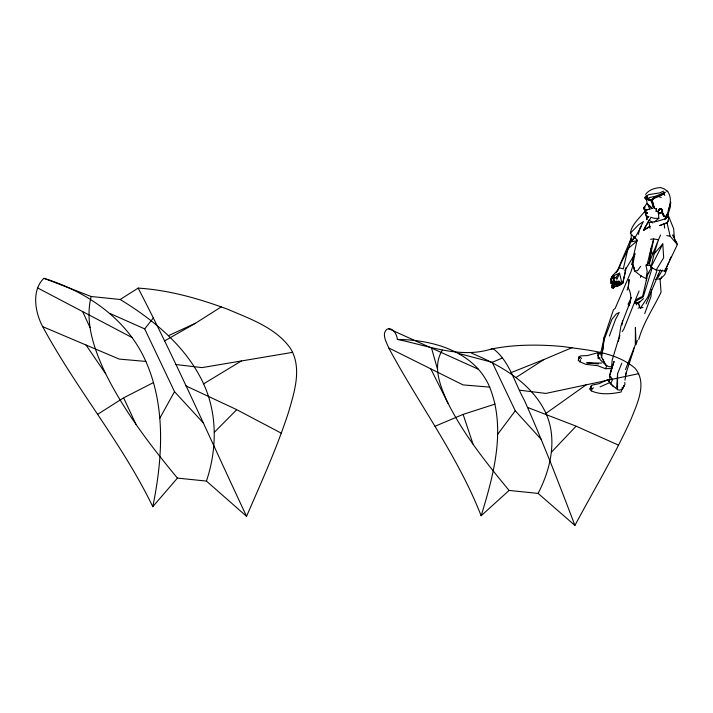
<?xml version="1.0" encoding="UTF-8"?>
<svg xmlns="http://www.w3.org/2000/svg" width="713" height="713" viewBox="0 0 713 713"><rect width="100%" height="100%" fill="white"/><g stroke="black" fill="none" stroke-linecap="round" stroke-linejoin="round"><path stroke-width="1.07" d="M624.802 382.462L624.891 384.557L622.11 389.423L624.071 385.599L622.11 389.423L619.214 390.127L617.529 389.663L617.574 373.683L621.798 363.149M646.887 219.631L646.896 216.957L648.687 216.485M634.935 253.391L632.912 264.389L634.579 270.922L641.049 275.976L646.04 278.578L647.19 271.234L645.871 264.995M636.691 239.256L634.802 238.187L630.408 233.151C631.575 224.559 639.525 218.062 644.668 211.511M617.556 281.412L617.538 283.56L615.488 286.564L613.162 284.398L614.909 282.009L615.738 282.348L615.176 284.327L616.184 284.3L617.556 281.412L616.103 281.198L615.096 284.032M614.027 275.476L614.267 277.749L612.173 283.4L611.496 283.355L611.567 279.648L614.027 275.476L619.579 273.159L621.611 282.045L619.847 282.482L620.845 283.819L622.797 282.678L626.014 268.641L634.891 253.997M622.797 282.678L622.779 283.355L619.33 285.013L615.961 282.945M611.496 283.355L610.889 283.168C609.036 276.091 616.656 273.124 619.249 267.714C622.948 256.618 631.976 246.725 631.228 234.524M611.995 278.489L612.119 276.617L610.774 279.541M617.574 373.683L616.736 386.41L615.979 387.774M652.324 208.392L648.233 204.952L649.356 206.743L646.994 203.303L643.527 208.205L643.786 208.945L646.201 210.059L652.324 208.392L646.994 203.303L646.673 198.553M650.042 228.383L649.151 222.554L657.234 221.315L666.2 218.481L666.441 215.344M651.53 289.87L650.924 296.733L644.695 313.675M628.233 288.079L629.018 279.674L628.233 288.079L627.083 290.084M611.175 371.001L614.089 361.393L609.544 375.136L609.499 376.856L611.175 371.001L612.182 360.163L619.08 337.285L620.97 325.788L630.274 301.733L628.376 306.572C631.7 300.458 631.522 293.498 628.082 287.535M645.372 214.221L645.532 212.465L644.695 211.342L646.121 214.203L645.844 215.7L646.958 216.743M611.513 366.749L608.857 366.696L606.202 365.413L601.665 357.498L604.241 337.053L613.447 309.798L615.221 308.319L631.13 271.305L632.654 266.377M652.243 267.589L643.313 296.813L636.165 300.957L634.909 303.551L640.292 301.501L643.474 298.649M636.335 304.923L636.593 302.651L638.331 303.578L639.659 307.517L640.515 308.087L642.992 307.401M659.284 208.945L658.268 211.565L656.227 211.36L656.521 208.526L656.227 211.36M600.114 357.917L598.278 358.621L598.483 356.839M602.815 350.333L604.027 339.985L611.87 319.424L616.21 313.978L619.214 312.463L615.497 319.477L609.365 336.046M668.357 220.994L667.038 222.75L659.596 225.602L667.386 222.759L668.678 218.312L667.894 216.36M665.398 268.863L664.997 271.047L665.229 270.575L664.801 271.011L656.174 270.049L650.987 267.215L649.213 262.696L650.933 248.784L653.705 238.953L658.482 239.684L660.612 235.032M615.782 277.571L616.95 279.371L619.579 273.159L615.782 277.571L613.608 278.302L614.374 280.441L612.057 285.36L613.679 287.749L614.071 284.906L612.057 285.36L611.629 287.642L613.216 288.186L614.428 286.323L613.679 287.749L611.923 287.464M665.086 219.622L665.523 216.44M613.162 284.398L615.488 286.564L617.556 286.359L617.191 284.264L617.948 283.729L618.545 280.975L620.845 283.819L618.26 281.635M667.635 217.429L668.09 214.622L666.2 218.481M624.945 380.261L626.174 372.783L633.768 349.718M621.914 325.003L622.636 320.877M610.07 377.542L610.248 376.509L612.619 379.521L610.604 383.763L617.529 389.663M152.787 506.676C162.751 458.12 166.111 405.153 144.766 359.031C125.88 318.319 86.273 291.439 44.384 278.462L44.001 278.195C31.247 290.307 35.044 312.383 42.682 326.634C76.077 388.603 122.075 443.094 152.787 506.676L177.43 478.102L206.431 481.079L246.555 516.319C261.511 481.828 277.125 447.514 288.694 411.695C294.496 391.651 302.196 368.024 290.583 348.559C275.904 327.73 250.308 318.961 227.821 309.326C198.998 298.587 168.972 290.057 138.153 288.105L120.167 299.487L91.175 296.501L44.384 278.462M650.969 265.682L646.86 265.138L647.475 263.364L649.213 262.696L653.705 238.953L650.559 239.292M91.175 296.501C84.695 322.098 93.92 348.39 104.579 371.491C123.501 410.367 149.971 444.939 177.43 478.102M615.176 284.327L615.738 282.348M604.241 337.053L600.729 353.318L601.665 357.498M619.24 281.172L619.258 284.318L620.497 284.79L616.923 283.373M625.604 270.566L622.779 283.355L621.558 283.658M651.513 267.446L647.725 274.166L642.868 295.396L641.174 297.784M649.213 262.696L658.482 239.684L654.088 253.89L650.987 267.215L662.796 243.926L663.678 257.776L656.174 270.049M616.184 284.3L615.444 284.006L616.103 281.198L616.995 281.715L617.191 284.264M647.475 263.364L650.933 248.784L652.333 254.149M646.834 219.542L646.896 216.957L648.794 216.725L646.147 215.772M637.048 239.568C635.764 248.097 632.984 255.994 631.976 264.487L634.009 267.366L634.579 270.922L637.556 270.592L640.639 266.359M638.349 234.434L639.909 228.267L643.402 221.565L638.705 224.702L630.408 233.151M618.305 341.447L619.864 335.297M625.586 374.904L626.174 372.783M206.431 481.079C217.278 448.914 217.572 412.488 202.537 381.571C185.228 345.841 153.455 319.763 120.167 299.487M638.732 339.513C643.402 322.481 653.571 307.954 661.058 292.214L660.051 278.649M668.25 210.7L670.71 202.225L670.256 207.153L667.938 214.72L666.432 216.404L664.614 216.297L662.083 211.69L663.553 216.449L666.432 216.404C669.142 208.303 673.099 199.48 667.707 191.503L664.258 188.883L660.728 187.59C655.113 187.84 648.955 189.631 645.586 194.453M481.141 515.766C493.931 474.252 506.711 427.221 488.868 385.243C472.969 350.903 432.292 339.727 397.382 339.441C396.918 334.513 393.015 326.911 387.025 329.201C381.107 333.96 386.713 342.525 388.745 347.935C418.87 404.226 457.817 455.91 481.141 515.766L509.1 490.437L538.101 493.414L574.91 525.41C593.858 489.983 614.713 455.5 631.21 418.816C637.226 403.451 647.573 382.89 634.918 368.113C615.176 351.554 587.414 350.252 562.976 346.554C546.764 345.021 530.427 344.629 514.18 345.858C506.453 346.5 498.752 347.525 491.15 349.085C459.938 358.88 427.943 345.627 397.382 339.441M629.757 242.999L631.023 238.837L617.298 270.931M637.377 340.368L636.049 344.718L635.417 327.401L635.319 344.762L625.515 369.557M612.048 285.066L613.581 280.672L614.374 280.441M656.744 271.421L647.867 296.902L640.515 308.087M649.088 199.497L645.782 199.052L644.846 197.92L645.203 196.913M632.681 262.589L631.976 264.487L632.912 264.389M621.754 390.127L621.005 392.079C611.246 393.977 600.631 395.1 591.309 390.858L592.111 388.745L593.466 387.899M591.309 390.858L589.954 389.102L591.202 385.911M633.367 349.851L634.151 347.801M624.775 270.753L625.952 267.687M658.946 209.818L658.268 211.565L656.236 211.315M646.219 280.218L646.816 278.676M612.102 367.07L611.522 368.514L605.444 368.719L597.761 365.724L586.024 364.396L579.794 361.767L578.341 360.386L579.134 356.643L580.542 355.912L587.432 355.582L597.842 352.694L598.902 353.595M639.062 290.94L623.723 329.353L622.235 331.545M579.794 361.767L580.605 359.709M612.333 285.637L613.438 282.847M605.444 368.719L606.799 365.769M666.432 216.404L667.297 214.194L667.938 214.72M640.452 277.348L641.094 275.735M579.134 356.643L578.341 360.386M657.119 277.669L660.327 269.808M658.678 273.845L646.121 303.809M589.954 389.102L590.4 388.024M664.997 271.047L668.83 262.045M669.676 260.04L670.951 257.036M613.982 284.113L614.909 282.009L615.444 284.006M646.388 200.273L647.181 198.526M538.101 493.414C550.971 468.637 557.842 437.862 545.151 411.606C530.606 382.32 500.473 365.323 471.453 353.104M662.074 211.494L662.145 209.649L661.495 208.98L662.377 210.852M664.801 271.011L677.35 244.604L672.876 234.835L673.625 237.491M634.802 238.187L641.165 226.538M627.984 304.219L631.477 297.562M649.258 219.666L643.438 230.406L649.971 226.574M659.623 209.274L661.495 208.98L662.457 212.483L658.42 213.864L658.001 211.618L658.482 210.094L659.864 208.847L658.001 211.618L659.623 209.274L661.495 208.98M159.676 418.46L174.507 391.651L144.694 328.889L109.757 313.381M663.643 191.155L659.498 192.929L648.794 194.587L647.101 195.683L647.44 198.455L651.397 200.469L652.591 198.856L663.981 194.105L665.006 192.252L655.933 196.191L648.883 197.653M610.604 383.763L608.439 381.072L610.827 376.838M442.452 350.128C432.096 366.036 440.251 385.965 447.194 401.535C463.263 434.057 486.114 462.594 509.1 490.437M655.318 279.282L660.514 278.854L661.7 276.804M650.541 218.249L643.438 230.406L649.837 226.217M658.01 277.571L662.359 270.129M636.834 304.139L637.841 302.57L638.946 304.335M665.345 271.243L667.163 268.471L664.721 274.746L660.514 278.854M645.381 212.848L647.386 213.196L645.292 211.44L646.201 210.059M612.538 275.993L613.376 274.746M619.249 267.714L623.287 268.961L627.993 248.668L637.404 240.664L630.934 241.876L634.748 236.458M615.952 272.803L618.661 269.033M649.855 261.065L646.86 265.138L649.873 262.001M497.398 434.689L515.258 410.795L492.22 362.302L458.833 353.496M647.725 274.166L648.973 272.526M144.694 328.889L153.411 317.873M634.944 301.768L637.244 299.077L640.711 297.098M654.088 253.89L662.796 243.926M630.934 241.876L635.328 236.912M638.331 303.578L640.292 301.501M551.407 452.202L575.899 426.374M214.328 432.301L236.493 409.922M655.933 196.191L651.121 200.041L649.035 199.168L651.914 200.522L654.382 198.303M598.546 353.951L600.649 352.231M654.382 221.93L658.865 218.321L658.455 213.526L660.104 212.447M659.534 213.606L660.666 212.706M545.962 413.38L586.131 384.842M643.527 208.205L645.176 207.055M665.006 192.252L660.514 195.335L652.591 198.856M617.556 286.359L620.756 284.193M579.197 358.202L580.614 357.284L581.505 358.612M515.945 377.542L544.108 359.45L572.165 347.587M164.596 340.903L195.353 323.31L221.235 306.884M97.734 414.271L123.616 397.836L153.464 382.578M203.597 383.852L241.342 360.983M168.428 335.671L195.353 323.31M600.105 386.874L609.9 382.524L613.332 386.785M638.215 308.132L639.659 307.517L639.508 305.217M435.019 426.267L463.076 414.405L495.036 404.093M492.22 362.302L502.487 357.988M511.025 372.649L544.108 359.45M646.736 217.572L648.589 216.85M645.613 196.2L647.101 195.683L647.413 198.071L648.687 199.97L651.094 200.255L645.782 199.052M658.42 213.864L662.457 212.483L662.145 209.649M615.194 282.312L616.059 282.098M491.15 349.085L493.057 348.639C509.385 360.68 514.67 382.979 524.287 400.109C542.7 441.24 558.894 483.307 574.91 525.41M638.723 373.639L545.846 393.424L519.724 390.198M292.651 352.338L202.037 367.605L175.879 364.53M647.413 198.071L644.846 197.92M658.865 218.321L654.347 218.338L650.604 217.224M601.665 363.095L586.665 362.828L598.457 363.942M489.724 387.114L463.022 384.904L388.745 347.926M145.88 361.438L119.205 359.085L42.673 326.634M666.717 235.584L670.149 236.19L677.35 244.604M610.889 283.168L612.173 283.4M643.786 208.945L647.502 209.747M616.923 282.303L618.652 282.704M658.696 196.681L661.165 197.456M612.253 286.724L613.679 287.749M614.365 282.508L615.462 282.918M527.549 407.435L575.712 425.991L618.501 445.144M652.698 203.579L651.976 202.1L652.636 205.745L654.213 208.232L656.566 209.221M388.683 328.711L478.512 369.307M617.948 283.729L619.258 284.318M185.986 385.92L236.253 409.422L281.216 433.139M37.753 288.007L132.083 337.561M666.388 190.781L667.707 191.503M613.581 280.672L614.169 280.993M652.636 205.745L654.186 206.859M650.399 220.843L652.76 222.973M645.577 211.538L647.386 213.196M606.202 365.413L600.435 360.065L598.679 357.284L597.966 355.163L600.952 352.374L601.335 354.495M174.507 391.651L203.321 422.952M515.258 410.795L541.051 439.172M647.44 198.455L648.687 199.97M619.116 281.68L620.845 283.819M612.057 285.36L613.456 287.161L613.216 288.186M674.676 240.014L676.904 243.026M592.111 388.745L590.801 386.874L592.218 385.073L599.223 383.639L607.913 379.512L609.9 382.524M86.015 345.012L105.676 373.781M661.316 209.203L662.225 210.558M663.981 194.105L664.828 195.424M650.194 199.649L652.484 203.383M607.939 380.207L608.439 381.072M644.614 210.21L645.292 211.44M651.914 200.522L653.144 202.777L654.213 208.232M138.153 288.105C176.904 362.881 210.754 440.099 246.555 516.319M430.804 368.862L448.049 403.308M602.432 358.47L603.884 361.473M123.857 398.335L135.933 424.244M82.717 311.724L90.034 327.615M622.075 387.631L622.502 388.754M668.669 216.431L673.651 228.748L674.409 238.659M463.254 414.788L473.022 444.137M648.233 204.952L649.49 208.856M431.472 347.864L437.559 369.477M667.038 222.75L670.149 236.19M663.001 213.428L663.553 216.449M597.842 352.694L598.278 358.621M664.151 223.784L664.659 228.089M662.591 210.825L662.635 211.413"/></g></svg>
